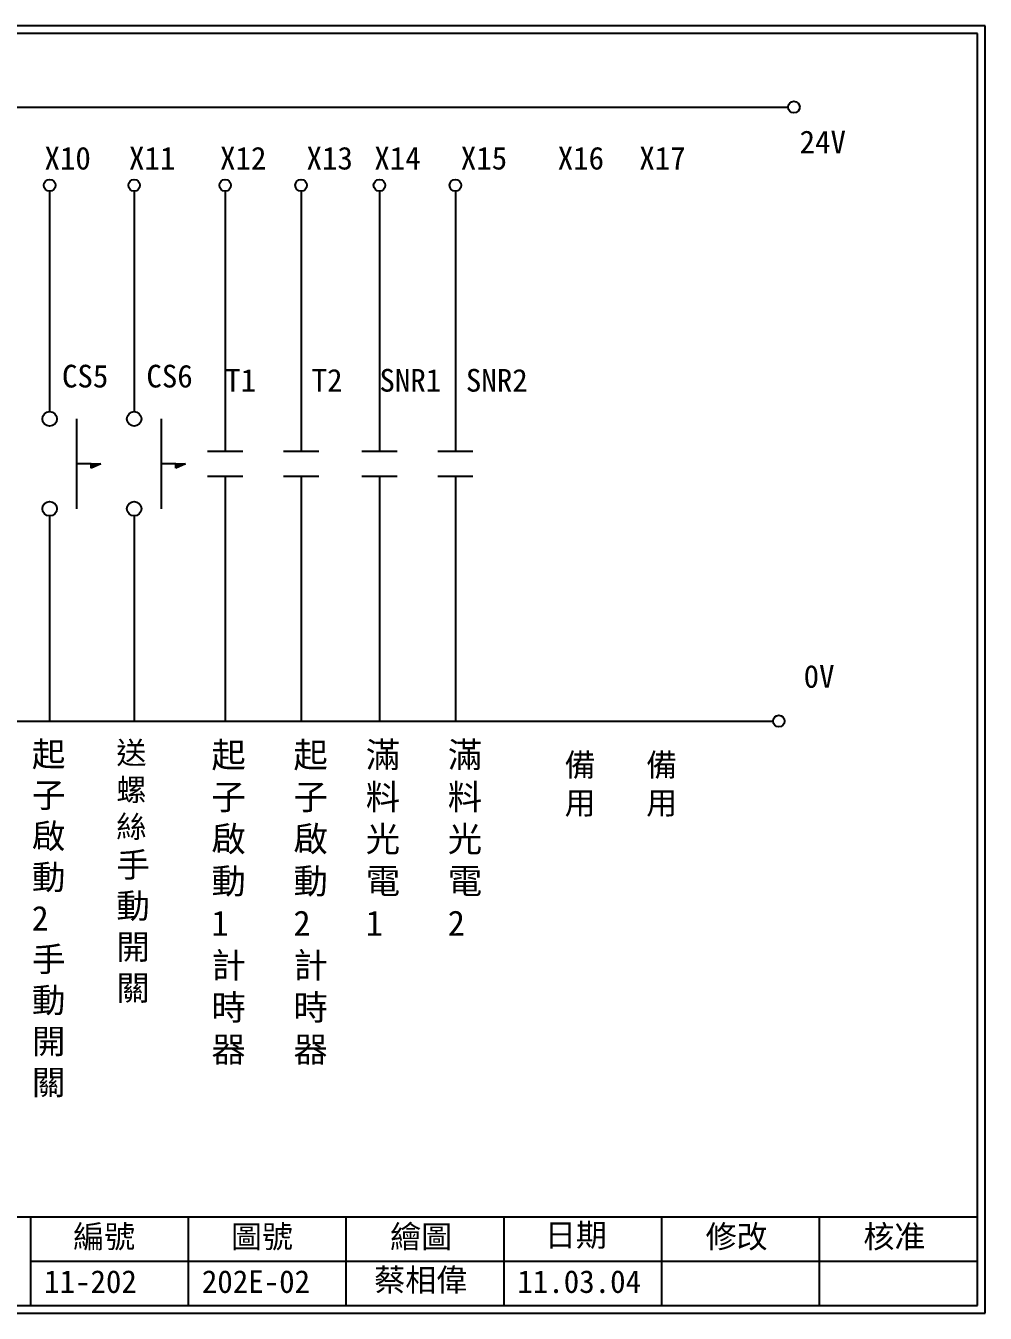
# Model space of a CAD drawing. Extents: x 10 to 297, y 3 to 207.
# Drawn here: x 144.9 to 297, y 3 to 207 of the extents above; entities that cross this region are included whole.
import ezdxf

# ---------------------------------------------------------------- set-up
doc = ezdxf.new("R2010")
doc.units = 0
for name, color, linetype in [('DIM', 6, 'CONTINUOUS'), ('圖框層', 7, 'CONTINUOUS'), ('標尺寸層', 3, 'CONTINUOUS')]:
    doc.layers.add(name, color=color, linetype=linetype)
doc.styles.add('CNS', font='romanc.shx', dxfattribs={"bigfont": 'chineset.shx'})
doc.styles.add('STSL', font='KAIU.TTF')
doc.styles.add('STYLE3', font='PMingLiU.ttf')

msp = doc.modelspace()

# ---------------------------------------------------------------- hatches: boundary and pattern name
at = {"layer": '標尺寸層'}
for points in [[(155.33, 136.86), (155.33, 137.58), (156.87, 137.58)], [(168.71, 136.86), (168.71, 137.58), (170.25, 137.58)]]:
    msp.add_hatch(color=7, dxfattribs=at).paths.add_polyline_path(points)

# ---------------------------------------------------------------- linework, layer by layer
at = {"layer": '圖框層', "color": 7}
for p, q in [((297, 206.97), (10, 206.97)), ((297, 3), (297, 206.97)), ((295.75, 205.72), (11.25, 205.72)), ((295.75, 4.25), (295.75, 205.72)), ((11.25, 18.25), (295.75, 18.25)), ((145.75, 4.25), (145.75, 18.25)), ((170.75, 4.25), (170.75, 18.25)), ((195.75, 4.25), (195.75, 18.25)), ((220.75, 4.25), (220.75, 18.25)), ((245.75, 4.25), (245.75, 18.25)), ((270.75, 4.25), (270.75, 18.25)), ((145.75, 11.25), (295.75, 11.25)), ((11.25, 4.25), (295.75, 4.25)), ((10, 3), (297, 3))]:
    msp.add_line(p, q, dxfattribs=at)
at = {"layer": '標尺寸層', "color": 6}
for p, q in [((39.47, 194.08), (265.76, 194.08)), ((148.74, 180.77), (148.74, 145.84)), ((148.74, 180.77), (148.74, 145.84)), ((162.13, 180.77), (162.13, 145.84)), ((162.13, 180.77), (162.13, 145.84)), ((176.55, 180.77), (176.55, 139.56)), ((188.58, 180.77), (188.58, 139.56)), ((201, 180.77), (201, 139.56)), ((213.03, 180.77), (213.03, 139.56)), ((176.55, 135.59), (176.55, 96.81)), ((188.58, 135.59), (188.58, 96.81)), ((201, 135.59), (201, 96.81)), ((213.03, 135.59), (213.03, 96.81)), ((148.74, 129.31), (148.74, 96.81)), ((162.13, 129.31), (162.13, 96.81)), ((39.68, 96.81), (263.37, 96.81))]:
    msp.add_line(p, q, dxfattribs=at)
at = {"layer": '標尺寸層', "color": 7}
for p, q in [((153.01, 144.69), (153.01, 130.46)), ((166.39, 144.69), (166.39, 130.46)), ((173.77, 139.56), (179.34, 139.56)), ((185.8, 139.56), (191.37, 139.56)), ((198.22, 139.56), (203.79, 139.56)), ((210.25, 139.56), (215.81, 139.56)), ((155.33, 137.58), (153.01, 137.58)), ((155.33, 137.58), (156.87, 137.58)), ((156.87, 137.58), (155.33, 136.86)), ((155.33, 136.86), (155.33, 137.58)), ((168.71, 137.58), (166.39, 137.58)), ((168.71, 137.58), (170.25, 137.58)), ((170.25, 137.58), (168.71, 136.86)), ((168.71, 136.86), (168.71, 137.58)), ((173.77, 135.59), (179.34, 135.59)), ((185.8, 135.59), (191.37, 135.59)), ((198.22, 135.59), (203.79, 135.59)), ((210.25, 135.59), (215.81, 135.59))]:
    msp.add_line(p, q, dxfattribs=at)
at = {"layer": '標尺寸層', "color": 6}
for centre in [(266.68, 194.08), (264.29, 96.81)]:
    msp.add_circle(centre, 0.92, dxfattribs=at)
at = {"layer": '標尺寸層', "color": 7}
for centre, radius in [((148.74, 181.69), 0.92), ((162.13, 181.69), 0.92), ((176.55, 181.69), 0.92), ((188.58, 181.69), 0.92), ((201, 181.69), 0.92), ((213.03, 181.69), 0.92), ((148.74, 144.69), 1.15), ((162.13, 144.69), 1.15), ((148.74, 130.46), 1.15), ((162.13, 130.46), 1.15)]:
    msp.add_circle(centre, radius, dxfattribs=at)

# ---------------------------------------------------------------- texts
at = {"layer": 'DIM', "color": 3, "char_height": 4, "attachment_point": 1, "style": 'STYLE3'}
for s, insert, width in [('{\\fDFKai-SB|b0|i0|c136|p65;起子啟動1計時器}', (174.37, 93.47), 2.1084), ('{\\fDFKai-SB|b0|i0|c136|p65;起子啟動2計時器}', (187.37, 93.47), 2.1084), ('{\\fDFKai-SB|b0|i0|c136|p65;滿料光電1}', (198.82, 93.47), 2.7813), ('{\\fDFKai-SB|b0|i0|c136|p65;滿料光電2}', (211.82, 93.47), 2.1084)]:
    msp.add_mtext(s, dxfattribs=dict(at, insert=insert, width=width))
at = {"layer": 'DIM', "color": 2, "linetype": 'Continuous', "char_height": 4, "width": 2.8068, "attachment_point": 1, "style": 'STYLE3'}
for insert in [(230.34, 91.66), (243.27, 91.66)]:
    msp.add_mtext('{\\fDFKai-SB|b0|i0|c136|p65;\\H0.9x;\\C3;備用}', dxfattribs=dict(at, insert=insert))
at = {"layer": '圖框層', "color": 6, "style": 'STSL'}
for s, p in [('24V', (267.58, 186.77)), ('0V', (268.22, 102.09))]:
    msp.add_text(s, height=3.6, dxfattribs=at).set_placement(p)
at = {"layer": '圖框層', "color": 4, "style": 'STSL'}
for s, p in [('X10', (147.92, 184.19)), ('X11', (161.31, 184.19)), ('X12', (175.74, 184.19)), ('X13', (189.44, 184.19)), ('X14', (200.19, 184.19)), ('X15', (213.89, 184.19)), ('X16', (229.25, 184.19)), ('X17', (242.18, 184.19)), ('CS5', (150.69, 149.66)), ('CS6', (164.07, 149.66)), ('T1', (176.55, 149)), ('T2', (190.25, 149)), ('SNR1', (201, 149)), ('SNR2', (214.7, 149)), ('編號', (152.47, 13.34)), ('圖號', (177.47, 13.34)), ('繪圖', (202.69, 13.34)), ('日期', (227.22, 13.59)), ('修改', (252.69, 13.34)), ('核准', (277.69, 13.34)), ('蔡相偉', (200.18, 6.47)), ('11-202', (147.86, 6.22)), ('202E-02', (172.86, 6.22)), ('11.03.04', (222.86, 6.22))]:
    msp.add_text(s, height=3.6, dxfattribs=at).set_placement(p)
at = {"layer": '標尺寸層', "color": 7, "char_height": 3.9, "width": 1.9086, "attachment_point": 1, "style": 'CNS'}
for s, insert in [('{\\fDFKai-SB|b0|i0|c136|p65;\\C3;起子啟動2手動\\P開關}', (145.92, 93.54)), ('{\\fDFKai-SB|b0|i0|c136|p65;\\H0.9x;\\C3;送螺絲\\H1.111x;手動\\P開關}', (159.3, 93.54))]:
    msp.add_mtext(s, dxfattribs=dict(at, insert=insert))

doc.saveas('drawing.dxf')
